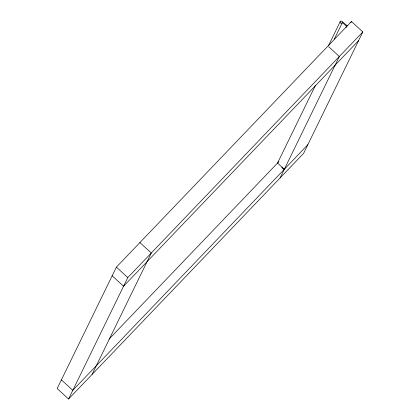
<?xml version="1.0" encoding="UTF-8"?>
<svg xmlns="http://www.w3.org/2000/svg" width="420" height="420" viewBox="0 0 420 420"><rect width="100%" height="100%" fill="white"/><g stroke="black" fill="none" stroke-linecap="round" stroke-linejoin="round"><path stroke-width="0.63" d="M347.177 25.825L341.906 21.221L340.741 21.084A1.103 1.06 25.9 0 0 340.163 21.704L340.237 22.575A1.244 1.197 25.9 0 0 340.919 23.179L341.812 23.174A1.103 1.06 25.9 0 0 342.384 22.549L346.626 26.402L346.054 27.578M335.118 65.137L284.33 169.26L277.546 163.049L315.404 85.428M328.409 45.885L340.163 21.704M334.362 39.039L342.389 22.523M116.398 267.136L57.173 388.568L68.565 399L303.602 153.374L362.828 31.941L351.435 21.509L116.398 267.136L127.79 277.568L68.565 399M92.069 374.435L151.294 253.008L139.902 242.571M350.873 22.664L351.435 21.509M280.098 177.938L284.23 169.47L281.967 167.396M335.218 64.932L339.329 56.506L328.766 46.83M346.626 26.402L347.151 25.846M127.79 277.568L362.828 31.941M358.601 40.614L123.559 286.241L112.166 275.809M108.995 339.192L278.891 161.648M307.834 144.701L72.791 390.327L61.399 379.895M281.915 167.302L283.726 168.961"/></g></svg>
